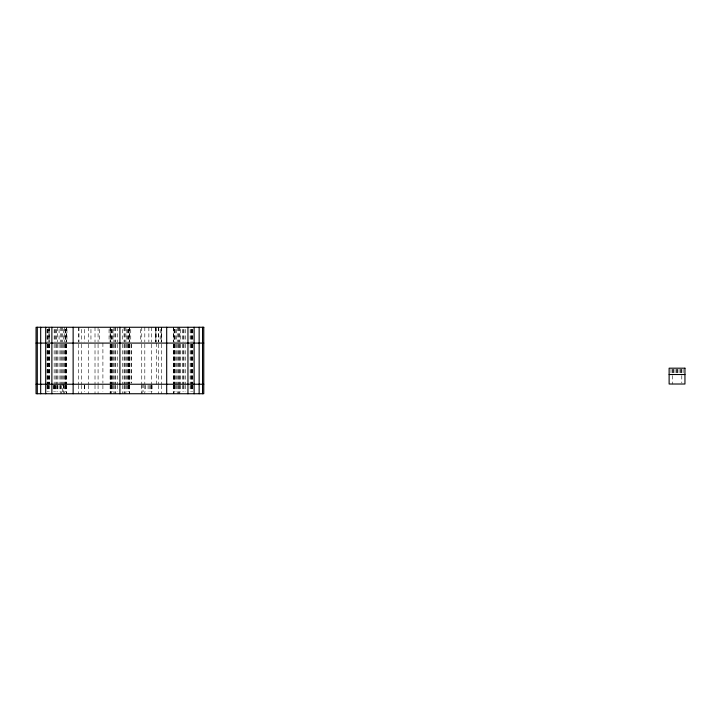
<?xml version="1.0" encoding="UTF-8"?>
<svg xmlns="http://www.w3.org/2000/svg" width="721" height="721" viewBox="0 0 721 721"><rect width="100%" height="100%" fill="white"/><g stroke="black" fill="none" stroke-linecap="round" stroke-linejoin="round"><path stroke-width="0.54" stroke-dasharray="3.6 2.7" d="M683.093 369.242L683.093 374.523M681.787 375.578L681.787 382.959M681.706 369.242L681.706 374.523M681.075 369.242L681.075 373.469M680.444 369.242L680.444 374.523M679.056 369.242L679.056 374.523M677.668 369.242L677.668 374.523M677.037 369.242L677.037 373.469M676.406 369.242L676.406 374.523M675.018 369.242L675.018 374.523M673.63 369.242L673.63 374.523M673.008 369.242L673.008 373.469M672.378 369.242L672.378 374.523M672.296 375.578L672.296 384.014M670.99 369.242L670.99 374.523M192.813 329.371L192.813 342.033M192.813 344.205L192.813 384.239M192.813 385.293L192.813 391.629M192.354 329.371L192.354 342.033M192.354 344.205L192.354 384.239M192.354 385.293L192.354 391.629M191.903 329.371L191.903 342.033M191.903 344.205L191.903 384.239M191.903 385.293L191.903 391.629M191.705 329.371L191.705 342.033M191.705 344.205L191.705 384.239M191.705 385.293L191.705 391.629M190.984 329.371L190.984 342.033M190.984 344.205L190.984 384.239M190.984 385.293L190.984 391.629M190.146 329.371L190.146 342.033M190.146 344.205L190.146 384.239M190.146 385.293L190.146 391.629M185.657 329.371L185.657 342.033M185.657 344.205L185.657 384.239M185.657 385.293L185.657 391.629M183.972 329.371L183.972 342.033M183.972 344.205L183.972 384.239M183.972 385.293L183.972 391.629M183.206 329.371L183.206 342.033M183.206 344.205L183.206 384.239M183.206 385.293L183.206 391.629M182.44 329.371L182.44 342.033M182.44 344.205L182.44 384.239M182.44 385.293L182.44 391.629M180.755 329.371L180.755 342.033M180.755 344.205L180.755 384.239M180.755 385.293L180.755 391.629M179.835 327.262L179.835 342.033M179.835 344.205L179.835 384.239M179.835 385.293L179.835 393.738M179.069 327.262L179.069 342.033M179.069 344.205L179.069 384.239M179.069 385.293L179.069 393.738M178.303 327.262L178.294 342.033M178.294 344.205L178.294 384.239M178.294 385.293L178.303 393.738M177.231 327.262L177.231 342.033M177.231 344.205L177.231 384.239M177.231 385.293L177.231 393.738M176.266 329.371L176.266 342.033M176.266 344.205L176.266 384.239M176.266 385.293L176.266 391.629M175.419 329.371L175.419 342.033M175.419 344.205L175.419 384.239M175.419 385.293L175.419 391.629M174.707 329.371L174.707 342.033M174.707 344.205L174.707 384.239M174.707 385.293L174.707 391.629M174.5 329.371L174.5 342.033M174.5 344.205L174.5 384.239M174.5 385.293L174.5 391.629M174.049 329.371L174.049 342.033M174.049 344.205L174.049 384.239M174.049 385.293L174.049 393.738M173.599 327.262L173.599 342.033M173.599 344.205L173.599 384.239M173.599 385.293L173.599 393.738M173.391 327.262L173.391 342.033M173.391 344.205L173.391 384.239M173.391 385.293L173.391 393.738M161.522 327.262L161.522 342.033M161.369 327.262L161.369 342.033M161.369 344.205L161.369 384.239M161.369 385.293L161.369 393.738M161.18 329.371L161.18 342.033M160.161 329.371L160.161 342.033M158.521 327.262L158.521 342.033M158.305 327.262L158.305 342.033M158.305 344.205L158.305 384.239M158.305 385.293L158.305 393.738M156.304 327.262L156.304 342.033M156.304 343.088L156.304 384.239M155.844 329.371L155.844 342.033M155.529 327.262L155.529 342.033M155.385 327.262L155.394 342.033M152.032 385.293L152.032 391.629M151.807 385.293L151.807 391.629M151.554 327.262L151.554 342.033M151.554 344.205L151.554 384.239M151.554 385.293L151.554 393.738M151.203 385.293L151.203 391.629M150.292 385.293L150.292 391.629M149.184 385.293L149.184 391.629M148.868 327.262L148.868 342.033M148.075 385.293L148.075 391.629M145.624 385.293L145.624 391.629M144.813 327.262L144.813 342.033M144.813 344.205L144.813 384.239M144.813 385.293L144.813 393.738M143.182 384.239L143.182 391.629M142.064 384.239L142.064 393.738M141.749 327.262L141.749 342.033M141.749 344.205L141.749 384.239M141.749 385.293L141.749 393.738M140.532 329.371L140.532 342.033M131.267 344.205L131.267 383.13M131.06 344.205L131.06 383.13M130.753 329.371L130.753 342.033M129.726 327.262L129.726 342.033M129.726 344.205L129.726 384.239M129.726 385.293L129.726 393.738M129.519 327.262L129.519 342.033M129.519 344.205L129.519 384.239M129.519 385.293L129.519 393.738M129.068 329.371L129.068 342.033M129.068 344.205L129.068 384.239M129.068 385.293L129.068 391.629M128.617 329.371L128.617 342.033M128.617 344.205L128.617 384.239M128.617 385.293L128.617 391.629M128.41 329.371L128.41 342.033M128.41 344.205L128.41 384.239M128.41 385.293L128.41 391.629M127.698 329.371L127.698 342.033M127.698 344.205L127.698 384.239M127.698 385.293L127.698 391.629M126.851 329.371L126.851 342.033M126.851 344.205L126.851 384.239M126.851 385.293L126.851 391.629M125.887 327.262L125.887 342.033M125.887 344.205L125.887 384.239M125.887 385.293L125.887 393.738M124.823 327.262L124.823 342.033M124.823 344.205L124.823 384.239M124.823 385.293L124.823 393.738M124.057 327.262L124.057 342.033M124.057 344.205L124.057 384.239M124.057 385.293L124.057 393.738M122.363 329.371L122.363 342.033M122.363 344.205L122.363 384.239M122.363 385.293L122.363 393.738M117.46 327.262L117.46 342.033M117.46 344.205L117.46 384.239M117.46 385.293L117.46 391.629M115.775 327.262L115.775 342.033M115.775 344.205L115.775 384.239M115.775 385.293L115.775 393.738M115.009 327.262L115.009 342.033M115.009 344.205L115.009 384.239M115.009 385.293L115.009 393.738M113.936 327.262L113.936 342.033M113.936 344.205L113.936 384.239M113.936 385.293L113.936 393.738M112.981 329.371L112.981 342.033M112.981 344.205L112.981 384.239M112.981 385.293L112.981 391.629M112.134 329.371L112.134 342.033M112.134 344.205L112.134 384.239M112.134 385.293L112.134 391.629M111.422 329.371L111.422 342.033M111.422 344.205L111.422 384.239M111.422 385.293L111.422 393.738M111.214 329.371L111.214 342.033M111.214 344.205L111.214 384.239M111.214 385.293L111.214 391.629M110.764 329.371L110.764 342.033M110.764 344.205L110.764 384.239M110.764 385.293L110.764 393.738M110.304 327.262L110.304 342.033M110.304 344.205L110.304 384.239M110.304 385.293L110.304 393.738M110.106 327.262L110.106 342.033M110.106 344.205L110.106 384.239M110.106 385.293L110.106 393.738M109.069 329.371L109.069 342.033M102.905 343.088L102.905 383.13M102.905 385.293L102.905 391.629M99.291 329.371L99.291 342.033M98.074 327.262L98.074 342.033M98.074 344.205L98.074 384.239M98.074 385.293L98.074 393.738M95.01 327.262L95.01 342.033M95.01 344.205L95.01 384.239M95.01 385.293L95.01 393.738M90.954 329.371L90.954 342.033M88.268 327.262L88.268 342.033M88.268 344.205L88.268 384.239M88.268 385.293L88.268 393.738M84.537 385.293L84.537 391.629M84.438 329.371L84.438 342.033M84.339 385.293L84.339 391.629M81.518 329.371L81.518 342.033M81.518 344.205L81.518 384.239M81.518 385.293L81.518 393.738M78.977 327.262L78.977 342.033M78.454 327.262L78.454 342.033M78.454 344.205L78.454 384.239M78.454 385.293L78.454 393.738M66.972 329.371L66.972 342.033M66.431 327.262L66.431 342.033M66.431 344.205L66.431 384.239M66.431 385.293L66.431 393.738M66.224 327.262L66.224 342.033M66.224 344.205L66.224 384.239M66.224 385.293L66.224 393.738M65.773 329.371L65.773 342.033M65.773 344.205L65.773 384.239M65.773 385.293L65.773 391.629M65.323 329.371L65.323 342.033M65.323 344.205L65.323 384.239M65.323 385.293L65.323 391.629M65.115 329.371L65.115 342.033M65.115 344.205L65.115 384.239M65.115 385.293L65.115 391.629M64.403 327.262L64.403 342.033M64.403 344.205L64.403 384.239M64.403 385.293L64.403 393.738M63.745 384.239L63.745 393.738M63.556 329.371L63.556 342.033M63.556 344.205L63.556 384.239M63.556 385.293L63.556 391.629M62.592 327.262L62.592 342.033M62.592 344.205L62.592 393.738M61.528 327.262L61.528 342.033M61.528 344.205L61.528 384.239M61.528 385.293L61.528 393.738M60.762 327.262L60.762 342.033M60.762 344.205L60.762 384.239M60.762 385.293L60.762 393.738M60.185 385.293L60.185 391.629M59.077 329.371L59.077 342.033M59.077 344.205L59.077 384.239M59.077 385.293L59.077 391.629M57.734 385.293L57.734 391.629M57.392 327.262L57.392 342.033M57.392 344.205L57.392 384.239M57.392 385.293L57.392 391.629M56.617 329.371L56.617 342.033M56.617 344.205L56.617 384.239M56.626 385.293L56.617 391.629M55.85 329.371L55.85 342.033M55.85 344.205L55.85 384.239M55.85 385.293L55.85 391.629M55.517 385.293L55.517 391.629M54.958 329.371L54.958 342.033M54.607 385.293L54.607 391.629M54.165 329.371L54.165 342.033M54.165 344.205L54.165 384.239M54.165 385.293L54.165 391.629M53.994 385.293L53.994 391.629M53.778 385.293L53.778 391.629M49.686 329.371L49.686 342.033M49.686 344.205L49.686 384.239M49.686 385.293L49.686 391.629M49.506 327.262L49.506 342.033M49.506 344.205L49.506 384.239M48.839 327.262L48.839 342.033M48.839 344.205L48.839 384.239M48.839 385.293L48.839 391.629M48.127 329.371L48.127 342.033M48.127 344.205L48.127 384.239M48.127 385.293L48.127 391.629M47.919 329.371L47.919 342.033M47.919 344.205L47.919 384.239M47.919 385.293L47.919 391.629M47.469 329.371L47.469 342.033M47.469 344.205L47.469 384.239M47.469 385.293L47.469 391.629M47.018 329.371L47.018 342.033M47.018 344.205L47.018 384.239M47.018 385.293L47.018 391.629"/><path stroke-width="1.08" d="M36.05 343.088L203.773 343.088M669.124 374.523L684.95 374.523M36.05 384.239L203.773 384.239M202.538 327.262L202.538 393.738M199.149 327.262L199.149 393.738M194.12 327.262L194.12 393.738M187.947 327.262L187.947 393.738M166.686 327.262L166.686 393.738M119.911 327.262L119.911 393.738M73.136 327.262L73.136 393.738M51.876 327.262L51.876 393.738M45.702 327.262L45.702 393.738M40.673 327.262L40.673 393.738M37.294 327.262L37.294 393.738M203.773 327.262L36.05 327.262L36.05 393.738L203.773 393.738L203.773 327.262M684.95 368.188L669.124 368.188L669.124 384.014L684.95 384.014L684.95 368.188"/></g></svg>
